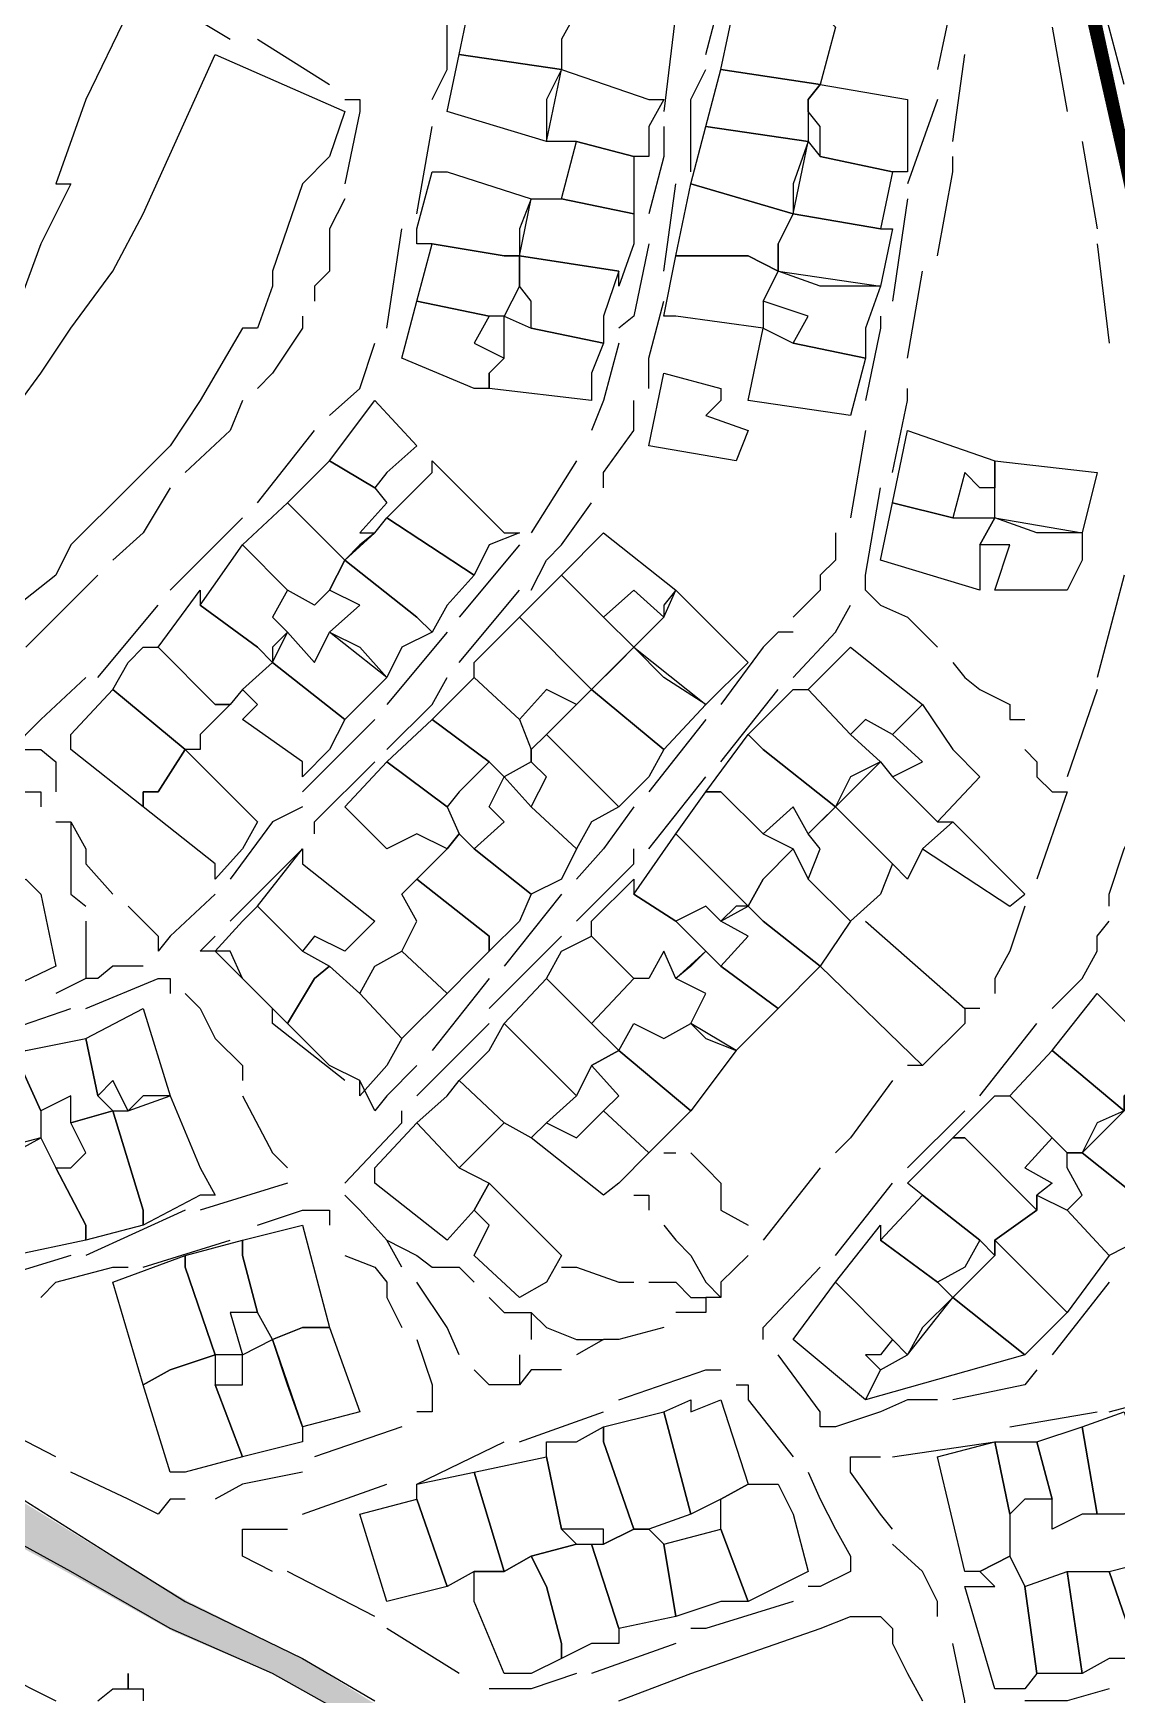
# Model space of a CAD drawing. Header units: millimetres. Extents: x -3588 to 75209, y -3737 to 38254.
# Drawn here: x 5623.1 to 5724.7, y 5169.8 to 5325.6 of the extents above; entities that cross this region are included whole.
import ezdxf

# ---------------------------------------------------------------- set-up
doc = ezdxf.new("R2010")
doc.units = ezdxf.units.MM
doc.layers.add('H', color=250, linetype='Continuous')
doc.layers.add('P', color=253, linetype='Continuous')

msp = doc.modelspace()

# ---------------------------------------------------------------- hatches: boundary and pattern name
at = {"layer": 'H', "linetype": 'Continuous'}
msp.add_hatch(color=256, dxfattribs=at).paths.add_polyline_path([(5645.514, 5171.788), (5636.2, 5175.741), (5626.597, 5181.102), (5611.65, 5189.28), (5600.911, 5196.065), (5592.734, 5200.29), (5583.419, 5205.652), (5572.409, 5212.437), (5565.623, 5216.39), (5558.854, 5219.207), (5552.084, 5223.16), (5552.084, 5224.568), (5552.084, 5225.976), (5553.492, 5225.976), (5563.095, 5220.615), (5572.409, 5214.966), (5575.225, 5213.845), (5583.419, 5208.196), (5591.325, 5204.243), (5602.32, 5198.882), (5611.65, 5193.521), (5619.828, 5189.28), (5630.838, 5182.51), (5637.608, 5178.557), (5648.346, 5173.196), (5655.116, 5168.955), (5661.886, 5165.002), (5676.849, 5156.824), (5683.619, 5151.463), (5688.996, 5148.63), (5692.949, 5144.677), (5698.582, 5141.861), (5706.488, 5139.316), (5714.682, 5135.091), (5721.451, 5133.667), (5722.86, 5133.667), (5728.221, 5131.138), (5735.007, 5129.714), (5741.776, 5128.306), (5752.787, 5125.777), (5766.342, 5122.944), (5779.881, 5120.128), (5781.017, 5118.991), (5781.017, 5117.583), (5778.473, 5117.583), (5756.74, 5121.536), (5748.546, 5124.353), (5741.776, 5125.777), (5735.007, 5125.777), (5726.813, 5128.306), (5720.043, 5131.138), (5714.682, 5133.667), (5709.321, 5135.091), (5702.535, 5137.908), (5695.765, 5141.861), (5688.996, 5146.102), (5678.257, 5152.871), (5665.838, 5159.641), (5660.477, 5162.185), (5655.116, 5166.426), (5645.514, 5171.788), (5645.514, 5171.788)])

# ---------------------------------------------------------------- linework, layer by layer
at = {"layer": 'P', "const_width": 1.2}
for points in [[(5602.048, 5445.595), (5603.456, 5438.826), (5604.864, 5434.585), (5606.273, 5432.056), (5608.817, 5427.815), (5613.058, 5423.862), (5615.587, 5421.045), (5618.419, 5417.093), (5622.372, 5415.684), (5625.189, 5414.26), (5629.142, 5415.684), (5637.336, 5417.093), (5648.346, 5419.909), (5660.477, 5422.454), (5696.886, 5430.648), (5696.886, 5432.056), (5699.718, 5432.056), (5699.718, 5430.648), (5699.718, 5427.815), (5725.404, 5314.061), (5768.87, 5117.583), (5737.535, 5125.777), (5688.996, 5147.51), (5667.247, 5055.201)], [(5768.87, 5117.583), (5725.404, 5314.061), (5699.718, 5432.056)]]:
    msp.add_lwpolyline(points, dxfattribs=at)
at = {"layer": 'P'}
for points in [[(5621.236, 5331.841), (5631.975, 5327.6), (5628.022, 5319.422)], [(5686.163, 5323.647), (5687.572, 5329.024), (5687.572, 5331.841)], [(5672.624, 5325.071), (5672.624, 5322.239), (5663.022, 5323.647), (5664.43, 5330.432), (5667.247, 5329.024), (5674.032, 5327.6), (5672.624, 5325.071)], [(5709.321, 5330.432), (5709.321, 5329.024), (5707.896, 5322.239)], [(5725.404, 5320.83), (5722.86, 5330.432)], [(5634.791, 5329.024), (5637.336, 5327.6), (5641.561, 5325.071)], [(5696.886, 5327.6), (5698.31, 5326.191), (5696.886, 5320.83), (5687.572, 5322.239), (5688.996, 5329.024), (5696.886, 5327.6)], [(5660.477, 5319.422), (5661.886, 5322.239), (5661.886, 5327.6)], [(5683.347, 5327.6), (5682.21, 5318.286)], [(5644.105, 5325.071), (5650.875, 5320.83)], [(5718.635, 5326.191), (5720.043, 5318.286)], [(5619.828, 5288.375), (5623.781, 5293.736), (5626.597, 5297.961), (5630.55, 5303.322), (5633.383, 5308.699), (5640.153, 5323.647), (5652.299, 5318.286), (5650.875, 5314.061)], [(5671.2, 5319.422), (5671.2, 5315.469), (5661.886, 5318.286), (5663.022, 5323.647), (5672.624, 5322.239), (5671.2, 5319.422)], [(5709.321, 5315.469), (5710.441, 5323.647)], [(5680.802, 5316.877), (5680.802, 5314.061), (5679.394, 5314.061), (5674.032, 5315.469), (5671.2, 5315.469), (5672.624, 5322.239), (5680.802, 5319.422), (5682.21, 5319.422), (5680.802, 5316.877)], [(5684.755, 5312.636), (5684.755, 5319.422), (5686.163, 5322.239)], [(5695.765, 5319.422), (5695.765, 5318.286), (5695.765, 5315.469), (5686.163, 5316.877), (5687.572, 5322.239), (5696.886, 5320.83), (5695.765, 5319.422)], [(5695.765, 5319.422), (5696.886, 5320.83), (5705.08, 5319.422), (5705.08, 5312.636), (5703.671, 5312.636), (5696.886, 5314.061), (5696.886, 5316.877), (5695.765, 5318.286), (5695.765, 5319.422)], [(5628.022, 5319.422), (5625.189, 5311.516), (5626.597, 5311.516), (5623.781, 5305.867), (5619.828, 5295.144)], [(5652.299, 5319.422), (5653.708, 5319.422), (5653.708, 5318.286), (5652.299, 5311.516)], [(5707.896, 5319.422), (5705.08, 5311.516)], [(5659.069, 5308.699), (5660.477, 5316.877)], [(5682.21, 5316.877), (5682.21, 5314.061), (5680.802, 5308.699)], [(5694.357, 5311.516), (5694.357, 5308.699), (5684.755, 5311.516), (5686.163, 5316.877), (5695.765, 5315.469), (5694.357, 5311.516)], [(5679.394, 5311.516), (5679.394, 5308.699), (5672.624, 5310.108), (5674.032, 5315.469), (5679.394, 5314.061), (5679.394, 5311.516)], [(5696.886, 5314.061), (5703.671, 5312.636), (5702.535, 5307.275), (5694.357, 5308.699), (5695.765, 5315.469), (5696.886, 5314.061)], [(5721.451, 5315.469), (5722.86, 5307.275)], [(5650.875, 5314.061), (5648.346, 5311.516), (5645.514, 5303.322), (5645.514, 5301.914), (5644.105, 5297.961), (5642.697, 5297.961), (5638.744, 5291.191), (5635.912, 5286.95), (5631.975, 5282.997), (5626.597, 5277.636), (5625.189, 5274.82), (5618.419, 5269.458)], [(5707.896, 5304.747), (5709.321, 5312.636), (5709.321, 5314.061)], [(5668.671, 5307.275), (5668.671, 5304.747), (5667.247, 5304.747), (5660.477, 5305.867), (5659.069, 5305.867), (5659.069, 5307.275), (5660.477, 5312.636), (5661.886, 5312.636), (5669.791, 5310.108), (5668.671, 5307.275)], [(5682.21, 5303.322), (5683.347, 5311.516)], [(5684.755, 5304.747), (5683.347, 5304.747), (5684.755, 5311.516), (5694.357, 5308.699), (5692.949, 5305.867), (5692.949, 5303.322), (5690.116, 5304.747), (5684.755, 5304.747)], [(5652.299, 5310.108), (5650.875, 5307.275), (5650.875, 5303.322), (5649.467, 5301.914), (5649.467, 5300.506)], [(5679.394, 5305.867), (5677.985, 5301.914), (5677.985, 5303.322), (5668.671, 5304.747), (5669.791, 5310.108), (5672.624, 5310.108), (5679.394, 5308.699), (5679.394, 5305.867)], [(5705.08, 5310.108), (5703.671, 5300.506)], [(5696.886, 5301.914), (5692.949, 5303.322), (5692.949, 5305.867), (5694.357, 5308.699), (5702.535, 5307.275), (5703.671, 5307.275), (5702.535, 5301.914), (5696.886, 5301.914)], [(5656.236, 5297.961), (5657.661, 5307.275)], [(5668.671, 5301.914), (5667.247, 5299.097), (5665.838, 5299.097), (5659.069, 5300.506), (5660.477, 5305.867), (5667.247, 5304.747), (5668.671, 5304.747), (5668.671, 5301.914)], [(5676.561, 5299.097), (5676.561, 5296.553), (5669.791, 5297.961), (5669.791, 5300.506), (5668.671, 5301.914), (5668.671, 5304.747), (5677.985, 5303.322), (5676.561, 5299.097)], [(5680.802, 5305.867), (5679.394, 5299.097), (5677.985, 5297.961)], [(5691.524, 5299.097), (5691.524, 5297.961), (5683.347, 5299.097), (5682.21, 5299.097), (5683.347, 5304.747), (5684.755, 5304.747), (5690.116, 5304.747), (5692.949, 5303.322), (5691.524, 5300.506), (5691.524, 5299.097)], [(5722.86, 5305.867), (5723.996, 5296.553)], [(5701.127, 5297.961), (5701.127, 5295.144), (5694.357, 5296.553), (5695.765, 5299.097), (5691.524, 5300.506), (5692.949, 5303.322), (5702.535, 5301.914), (5701.127, 5297.961)], [(5705.08, 5295.144), (5706.488, 5303.322)], [(5665.838, 5293.736), (5665.838, 5292.312), (5664.43, 5292.312), (5657.661, 5295.144), (5659.069, 5300.506), (5665.838, 5299.097), (5664.43, 5296.553), (5667.247, 5295.144), (5665.838, 5293.736)], [(5680.802, 5292.312), (5680.802, 5295.144), (5682.21, 5300.506)], [(5648.346, 5299.097), (5648.346, 5297.961), (5645.514, 5293.736), (5644.105, 5292.312)], [(5675.441, 5293.736), (5675.441, 5291.191), (5665.838, 5292.312), (5665.838, 5293.736), (5667.247, 5295.144), (5667.247, 5299.097), (5669.791, 5297.961), (5676.561, 5296.553), (5675.441, 5293.736)], [(5702.535, 5299.097), (5702.535, 5297.961), (5701.127, 5291.191)], [(5694.357, 5296.553), (5701.127, 5295.144), (5699.718, 5289.783), (5690.116, 5291.191), (5691.524, 5297.961), (5694.357, 5296.553)], [(5650.875, 5289.783), (5653.708, 5292.312), (5655.116, 5296.553)], [(5677.985, 5296.553), (5676.561, 5291.191), (5675.441, 5288.375)], [(5687.572, 5291.191), (5686.163, 5289.783), (5690.116, 5288.375), (5688.996, 5285.542), (5680.802, 5286.95), (5682.21, 5293.736), (5687.572, 5292.312), (5687.572, 5291.191)], [(5703.671, 5284.422), (5705.08, 5291.191), (5705.08, 5292.312)], [(5642.697, 5291.191), (5641.561, 5288.375), (5637.336, 5284.422)], [(5656.236, 5284.422), (5655.116, 5282.997), (5650.875, 5285.542), (5655.116, 5291.191), (5659.069, 5286.95), (5656.236, 5284.422)], [(5676.561, 5282.997), (5676.561, 5284.422), (5679.394, 5288.375), (5679.394, 5291.191)], [(5644.105, 5281.589), (5649.467, 5288.375)], [(5701.127, 5288.375), (5699.718, 5280.181)], [(5711.849, 5282.997), (5710.441, 5284.422), (5709.321, 5280.181), (5703.671, 5281.589), (5705.08, 5288.375), (5713.273, 5285.542), (5713.273, 5282.997), (5711.849, 5282.997)], [(5653.708, 5277.636), (5652.299, 5276.228), (5650.875, 5277.636), (5646.922, 5281.589), (5650.875, 5285.542), (5655.116, 5282.997), (5656.236, 5281.589), (5653.708, 5278.772), (5655.116, 5278.772), (5653.708, 5277.636)], [(5665.838, 5277.636), (5664.43, 5274.82), (5656.236, 5280.181), (5660.477, 5284.422), (5660.477, 5285.542), (5667.247, 5278.772), (5668.671, 5278.772), (5665.838, 5277.636)], [(5674.032, 5285.542), (5669.791, 5278.772)], [(5717.21, 5278.772), (5713.273, 5280.181), (5713.273, 5282.997), (5713.273, 5285.542), (5722.86, 5284.422), (5721.451, 5278.772), (5717.21, 5278.772)], [(5635.912, 5282.997), (5633.383, 5278.772), (5630.55, 5276.228)], [(5701.127, 5273.411), (5701.127, 5274.82), (5702.535, 5282.997)], [(5650.875, 5273.411), (5649.467, 5271.987), (5646.922, 5273.411), (5642.697, 5277.636), (5646.922, 5281.589), (5650.875, 5277.636), (5652.299, 5276.228), (5650.875, 5273.411)], [(5669.791, 5273.411), (5671.2, 5276.228), (5672.624, 5277.636), (5675.441, 5281.589)], [(5711.849, 5274.82), (5711.849, 5273.411), (5702.535, 5276.228), (5703.671, 5281.589), (5709.321, 5280.181), (5713.273, 5280.181), (5711.849, 5277.636), (5711.849, 5274.82)], [(5635.912, 5273.411), (5642.697, 5280.181)], [(5661.886, 5271.987), (5660.477, 5269.458), (5659.069, 5270.867), (5652.299, 5276.228), (5655.116, 5278.772), (5656.236, 5280.181), (5664.43, 5274.82), (5661.886, 5271.987)], [(5721.451, 5276.228), (5720.043, 5273.411), (5713.273, 5273.411), (5714.682, 5277.636), (5711.849, 5277.636), (5713.273, 5280.181), (5721.451, 5278.772), (5721.451, 5276.228)], [(5682.21, 5271.987), (5682.21, 5270.867), (5679.394, 5273.411), (5676.561, 5270.867), (5672.624, 5274.82), (5676.561, 5278.772), (5683.347, 5273.411), (5682.21, 5271.987)], [(5698.31, 5278.772), (5698.31, 5276.228), (5696.886, 5274.82), (5696.886, 5273.411), (5694.357, 5270.867)], [(5645.514, 5268.05), (5645.514, 5266.626), (5644.105, 5268.05), (5638.744, 5271.987), (5642.697, 5277.636), (5646.922, 5273.411), (5645.514, 5270.867), (5646.922, 5269.458), (5645.514, 5268.05)], [(5668.671, 5277.636), (5663.022, 5270.867)], [(5629.142, 5274.82), (5625.189, 5270.867), (5622.372, 5268.05)], [(5657.661, 5268.05), (5656.236, 5265.217), (5650.875, 5269.458), (5653.708, 5271.987), (5650.875, 5273.411), (5652.299, 5276.228), (5659.069, 5270.867), (5660.477, 5269.458), (5657.661, 5268.05)], [(5676.561, 5270.867), (5679.394, 5268.05), (5675.441, 5264.097), (5668.671, 5270.867), (5672.624, 5274.82), (5676.561, 5270.867)], [(5725.404, 5274.82), (5722.86, 5265.217)], [(5642.697, 5264.097), (5641.561, 5262.673), (5640.153, 5262.673), (5634.791, 5268.05), (5638.744, 5273.411), (5638.744, 5271.987), (5644.105, 5268.05), (5645.514, 5266.626), (5642.697, 5264.097)], [(5663.022, 5266.626), (5668.671, 5273.411)], [(5682.21, 5265.217), (5679.394, 5268.05), (5682.21, 5270.867), (5683.347, 5273.411), (5690.116, 5266.626), (5686.163, 5262.673), (5682.21, 5265.217)], [(5701.127, 5273.411), (5702.535, 5271.987), (5705.08, 5270.867), (5706.488, 5269.458), (5707.896, 5268.05)], [(5629.142, 5265.217), (5634.791, 5271.987)], [(5694.357, 5265.217), (5698.31, 5269.458), (5699.718, 5271.987)], [(5674.032, 5262.673), (5671.2, 5264.097), (5668.671, 5261.264), (5664.43, 5265.217), (5664.43, 5266.626), (5668.671, 5270.867), (5675.441, 5264.097), (5674.032, 5262.673)], [(5653.708, 5268.05), (5656.236, 5265.217), (5652.299, 5261.264), (5645.514, 5266.626), (5646.922, 5269.458), (5649.467, 5266.626), (5650.875, 5269.458), (5653.708, 5268.05)], [(5661.886, 5269.458), (5656.236, 5262.673)], [(5694.357, 5269.458), (5692.949, 5269.458), (5691.524, 5268.05), (5687.572, 5262.673)], [(5634.791, 5268.05), (5640.153, 5262.673), (5641.561, 5262.673), (5638.744, 5259.856), (5638.744, 5258.448), (5637.336, 5258.448), (5630.55, 5264.097), (5631.975, 5266.626), (5633.383, 5268.05), (5634.791, 5268.05)], [(5677.985, 5266.626), (5679.394, 5268.05), (5686.163, 5262.673), (5682.21, 5258.448), (5675.441, 5264.097), (5677.985, 5266.626)], [(5696.886, 5265.217), (5699.718, 5268.05), (5706.488, 5262.673), (5703.671, 5259.856), (5701.127, 5261.264), (5699.718, 5259.856), (5695.765, 5264.097), (5696.886, 5265.217)], [(5650.875, 5258.448), (5648.346, 5255.903), (5648.346, 5257.312), (5642.697, 5261.264), (5644.105, 5262.673), (5642.697, 5264.097), (5645.514, 5266.626), (5652.299, 5261.264), (5650.875, 5258.448)], [(5709.321, 5266.626), (5710.441, 5265.217), (5711.849, 5264.097), (5714.682, 5262.673), (5714.682, 5261.264), (5716.09, 5261.264)], [(5621.236, 5258.448), (5622.372, 5259.856), (5623.781, 5261.264), (5628.022, 5265.217)], [(5633.383, 5253.087), (5626.597, 5258.448), (5626.597, 5259.856), (5630.55, 5264.097), (5637.336, 5258.448), (5634.791, 5254.495), (5633.383, 5254.495), (5633.383, 5253.087)], [(5656.236, 5258.448), (5660.477, 5262.673), (5661.886, 5265.217)], [(5668.671, 5261.264), (5669.791, 5258.448), (5669.791, 5257.312), (5667.247, 5255.903), (5665.838, 5257.312), (5660.477, 5261.264), (5664.43, 5265.217), (5668.671, 5261.264)], [(5680.802, 5255.903), (5677.985, 5253.087), (5671.2, 5259.856), (5674.032, 5262.673), (5675.441, 5264.097), (5682.21, 5258.448), (5680.802, 5255.903)], [(5687.572, 5257.312), (5692.949, 5264.097)], [(5699.718, 5255.903), (5698.31, 5253.087), (5691.524, 5258.448), (5690.116, 5259.856), (5694.357, 5264.097), (5695.765, 5264.097), (5699.718, 5259.856), (5702.535, 5257.312), (5699.718, 5255.903)], [(5722.86, 5264.097), (5720.043, 5255.903)], [(5709.321, 5258.448), (5711.849, 5255.903), (5707.896, 5251.662), (5703.671, 5255.903), (5706.488, 5257.312), (5703.671, 5259.856), (5706.488, 5262.673), (5709.321, 5258.448)], [(5655.116, 5261.264), (5653.708, 5259.856), (5648.346, 5254.495)], [(5663.022, 5254.495), (5661.886, 5253.087), (5656.236, 5257.312), (5660.477, 5261.264), (5665.838, 5257.312), (5663.022, 5254.495)], [(5686.163, 5261.264), (5680.802, 5254.495)], [(5675.441, 5251.662), (5674.032, 5249.134), (5669.791, 5253.087), (5671.2, 5255.903), (5669.791, 5257.312), (5669.791, 5258.448), (5671.2, 5259.856), (5677.985, 5253.087), (5675.441, 5251.662)], [(5696.886, 5251.662), (5695.765, 5250.542), (5694.357, 5253.087), (5691.524, 5250.542), (5687.572, 5254.495), (5686.163, 5254.495), (5690.116, 5259.856), (5691.524, 5258.448), (5698.31, 5253.087), (5696.886, 5251.662)], [(5621.236, 5258.448), (5623.781, 5258.448), (5625.189, 5257.312), (5625.189, 5255.903), (5625.189, 5254.495)], [(5642.697, 5249.134), (5640.153, 5246.301), (5640.153, 5247.725), (5633.383, 5253.087), (5633.383, 5254.495), (5634.791, 5254.495), (5637.336, 5258.448), (5644.105, 5251.662), (5642.697, 5249.134)], [(5716.09, 5258.448), (5717.21, 5257.312), (5717.21, 5255.903), (5718.635, 5254.495), (5720.043, 5254.495)], [(5649.467, 5250.542), (5649.467, 5251.662), (5655.116, 5257.312)], [(5661.886, 5253.087), (5663.022, 5250.542), (5661.886, 5249.134), (5659.069, 5250.542), (5656.236, 5249.134), (5652.299, 5253.087), (5656.236, 5257.312), (5661.886, 5253.087)], [(5706.488, 5249.134), (5705.08, 5246.301), (5703.671, 5247.725), (5698.31, 5253.087), (5702.535, 5257.312), (5703.671, 5255.903), (5707.896, 5251.662), (5709.321, 5251.662), (5706.488, 5249.134)], [(5672.624, 5246.301), (5669.791, 5244.893), (5664.43, 5249.134), (5667.247, 5251.662), (5665.838, 5253.087), (5667.247, 5255.903), (5669.791, 5253.087), (5674.032, 5249.134), (5672.624, 5246.301)], [(5680.802, 5249.134), (5686.163, 5255.903)], [(5621.236, 5254.495), (5622.372, 5254.495), (5623.781, 5254.495), (5623.781, 5253.087)], [(5648.346, 5253.087), (5645.514, 5251.662), (5641.561, 5246.301)], [(5679.394, 5253.087), (5676.561, 5249.134), (5674.032, 5246.301)], [(5683.347, 5250.542), (5686.163, 5254.495), (5687.572, 5254.495), (5691.524, 5250.542), (5694.357, 5249.134), (5691.524, 5246.301), (5690.116, 5243.772), (5683.347, 5250.542)], [(5702.535, 5244.893), (5699.718, 5242.348), (5695.765, 5246.301), (5696.886, 5249.134), (5695.765, 5250.542), (5698.31, 5253.087), (5703.671, 5247.725), (5702.535, 5244.893)], [(5720.043, 5254.495), (5717.21, 5246.301)], [(5625.189, 5251.662), (5626.597, 5251.662)], [(5626.597, 5251.662), (5626.597, 5250.542), (5626.597, 5247.725), (5626.597, 5246.301), (5626.597, 5244.893), (5628.022, 5243.772)], [(5626.597, 5251.662), (5628.022, 5249.134), (5628.022, 5247.725), (5630.55, 5244.893)], [(5706.488, 5249.134), (5714.682, 5243.772), (5716.09, 5244.893), (5709.321, 5251.662)], [(5723.996, 5243.772), (5723.996, 5244.893), (5725.404, 5249.134), (5726.813, 5251.662)], [(5668.671, 5242.348), (5665.838, 5239.531), (5665.838, 5240.94), (5659.069, 5246.301), (5661.886, 5249.134), (5663.022, 5250.542), (5664.43, 5249.134), (5669.791, 5244.893), (5668.671, 5242.348)], [(5688.996, 5243.772), (5687.572, 5242.348), (5686.163, 5243.772), (5683.347, 5242.348), (5679.394, 5244.893), (5683.347, 5250.542), (5690.116, 5243.772), (5688.996, 5243.772)], [(5641.561, 5242.348), (5648.346, 5249.134)], [(5653.708, 5240.94), (5652.299, 5239.531), (5649.467, 5240.94), (5648.346, 5239.531), (5644.105, 5243.772), (5648.346, 5249.134), (5648.346, 5247.725), (5655.116, 5242.348), (5653.708, 5240.94)], [(5674.032, 5242.348), (5679.394, 5247.725), (5679.394, 5249.134)], [(5695.765, 5246.301), (5699.718, 5242.348), (5696.886, 5238.123), (5691.524, 5242.348), (5690.116, 5243.772), (5691.524, 5246.301), (5694.357, 5249.134), (5695.765, 5246.301)], [(5619.828, 5242.348), (5621.236, 5242.348), (5619.828, 5244.893), (5622.372, 5246.301), (5623.781, 5244.893), (5625.189, 5238.123), (5619.828, 5235.578), (5618.419, 5242.348), (5619.828, 5242.348)], [(5664.43, 5238.123), (5661.886, 5235.578), (5657.661, 5239.531), (5659.069, 5242.348), (5657.661, 5244.893), (5659.069, 5246.301), (5665.838, 5240.94), (5665.838, 5239.531), (5664.43, 5238.123)], [(5684.755, 5238.123), (5683.347, 5236.987), (5682.21, 5239.531), (5680.802, 5236.987), (5679.394, 5236.987), (5675.441, 5240.94), (5675.441, 5242.348), (5679.394, 5246.301), (5679.394, 5244.893), (5683.347, 5242.348), (5686.163, 5239.531), (5684.755, 5238.123)], [(5631.975, 5243.772), (5633.383, 5242.348), (5634.791, 5240.94), (5634.791, 5239.531)], [(5640.153, 5244.893), (5635.912, 5240.94), (5634.791, 5239.531)], [(5649.467, 5236.987), (5646.922, 5232.762), (5642.697, 5236.987), (5641.561, 5239.531), (5640.153, 5239.531), (5642.697, 5242.348), (5644.105, 5243.772), (5648.346, 5239.531), (5650.875, 5238.123), (5649.467, 5236.987)], [(5672.624, 5244.893), (5667.247, 5238.123)], [(5692.949, 5234.17), (5687.572, 5238.123), (5690.116, 5240.94), (5687.572, 5242.348), (5690.116, 5243.772), (5691.524, 5242.348), (5696.886, 5238.123), (5692.949, 5234.17)], [(5716.09, 5243.772), (5714.682, 5239.531), (5713.273, 5236.987), (5713.273, 5235.578)], [(5628.022, 5242.348), (5628.022, 5239.531), (5628.022, 5238.123), (5628.022, 5236.987)], [(5701.127, 5242.348), (5710.441, 5234.17)], [(5718.635, 5234.17), (5720.043, 5235.578), (5721.451, 5236.987), (5722.86, 5239.531), (5722.86, 5240.94), (5723.996, 5242.348)], [(5644.105, 5235.578), (5640.153, 5239.531), (5638.744, 5239.531), (5640.153, 5240.94)], [(5665.838, 5234.17), (5672.624, 5240.94)], [(5672.624, 5239.531), (5675.441, 5240.94), (5679.394, 5236.987), (5675.441, 5232.762), (5671.2, 5236.987), (5672.624, 5239.531)], [(5655.116, 5238.123), (5657.661, 5239.531), (5661.886, 5235.578), (5657.661, 5231.337), (5653.708, 5235.578), (5655.116, 5238.123)], [(5687.572, 5238.123), (5692.949, 5234.17), (5688.996, 5230.217), (5684.755, 5232.762), (5686.163, 5235.578), (5683.347, 5236.987), (5686.163, 5239.531), (5687.572, 5238.123)], [(5633.383, 5238.123), (5631.975, 5238.123), (5630.55, 5238.123), (5629.142, 5236.987), (5628.022, 5236.987), (5625.189, 5235.578)], [(5656.236, 5228.809), (5653.708, 5225.976), (5653.708, 5227.401), (5650.875, 5228.809), (5646.922, 5232.762), (5649.467, 5236.987), (5650.875, 5238.123), (5653.708, 5235.578), (5657.661, 5231.337), (5656.236, 5228.809)], [(5696.886, 5238.123), (5706.488, 5228.809)], [(5628.022, 5234.17), (5634.791, 5236.987), (5635.912, 5236.987), (5635.912, 5235.578)], [(5665.838, 5236.987), (5660.477, 5230.217)], [(5675.441, 5232.762), (5677.985, 5230.217), (5675.441, 5228.809), (5674.032, 5225.976), (5667.247, 5232.762), (5671.2, 5236.987), (5675.441, 5232.762)], [(5637.336, 5235.578), (5638.744, 5234.17), (5640.153, 5231.337), (5642.697, 5228.809), (5642.697, 5227.401)], [(5726.813, 5227.401), (5725.404, 5225.976), (5725.404, 5224.568), (5718.635, 5230.217), (5722.86, 5235.578), (5729.645, 5228.809), (5726.813, 5227.401)], [(5618.419, 5231.337), (5626.597, 5234.17)], [(5633.383, 5225.976), (5631.975, 5224.568), (5630.55, 5227.401), (5629.142, 5225.976), (5628.022, 5231.337), (5633.383, 5234.17), (5635.912, 5225.976), (5633.383, 5225.976)], [(5652.299, 5227.401), (5645.514, 5232.762), (5645.514, 5234.17)], [(5659.069, 5225.976), (5665.838, 5232.762)], [(5665.838, 5230.217), (5667.247, 5232.762), (5674.032, 5225.976), (5671.2, 5223.448), (5669.791, 5222.023), (5667.247, 5223.448), (5663.022, 5227.401), (5665.838, 5230.217)], [(5686.163, 5231.337), (5688.996, 5230.217), (5684.755, 5224.568), (5677.985, 5230.217), (5679.394, 5232.762), (5682.21, 5231.337), (5684.755, 5232.762), (5686.163, 5231.337)], [(5711.849, 5234.17), (5710.441, 5234.17), (5710.441, 5232.762), (5706.488, 5228.809), (5705.08, 5228.809)], [(5711.849, 5225.976), (5717.21, 5232.762)], [(5615.587, 5228.809), (5621.236, 5231.337), (5621.236, 5230.217), (5623.781, 5224.568), (5623.781, 5222.023), (5618.419, 5220.615), (5615.587, 5228.809)], [(5629.142, 5225.976), (5630.55, 5224.568), (5626.597, 5223.448), (5626.597, 5225.976), (5623.781, 5224.568), (5621.236, 5230.217), (5622.372, 5230.217), (5628.022, 5231.337), (5629.142, 5225.976)], [(5682.21, 5222.023), (5680.802, 5220.615), (5676.561, 5224.568), (5677.985, 5225.976), (5675.441, 5228.809), (5677.985, 5230.217), (5684.755, 5224.568), (5682.21, 5222.023)], [(5722.86, 5223.448), (5721.451, 5220.615), (5720.043, 5220.615), (5718.635, 5222.023), (5714.682, 5225.976), (5718.635, 5230.217), (5725.404, 5224.568), (5722.86, 5223.448)], [(5659.069, 5228.809), (5656.236, 5225.976), (5655.116, 5224.568), (5653.708, 5227.401)], [(5661.886, 5225.976), (5663.022, 5227.401), (5667.247, 5223.448), (5663.022, 5219.207), (5659.069, 5223.448), (5661.886, 5225.976)], [(5703.671, 5227.401), (5699.718, 5222.023), (5698.31, 5220.615)], [(5630.55, 5224.568), (5631.975, 5224.568), (5635.912, 5225.976), (5638.744, 5219.207), (5640.153, 5216.662), (5638.744, 5216.662), (5633.383, 5213.845), (5633.383, 5215.254), (5630.55, 5224.568)], [(5642.697, 5225.976), (5645.514, 5220.615), (5646.922, 5219.207)], [(5717.21, 5216.662), (5717.21, 5215.254), (5710.441, 5222.023), (5709.321, 5222.023), (5713.273, 5225.976), (5714.682, 5225.976), (5718.635, 5222.023), (5716.09, 5219.207), (5718.635, 5217.798), (5717.21, 5216.662)], [(5730.766, 5217.798), (5728.221, 5215.254), (5721.451, 5220.615), (5725.404, 5224.568), (5725.404, 5225.976), (5732.174, 5219.207), (5730.766, 5217.798)], [(5626.597, 5219.207), (5628.022, 5220.615), (5626.597, 5223.448), (5630.55, 5224.568), (5633.383, 5215.254), (5633.383, 5213.845), (5628.022, 5212.437), (5628.022, 5213.845), (5625.189, 5219.207), (5626.597, 5219.207)], [(5652.299, 5217.798), (5657.661, 5223.448), (5657.661, 5224.568)], [(5661.886, 5212.437), (5655.116, 5217.798), (5655.116, 5219.207), (5659.069, 5223.448), (5663.022, 5219.207), (5665.838, 5217.798), (5664.43, 5215.254), (5661.886, 5212.437)], [(5677.985, 5217.798), (5676.561, 5216.662), (5669.791, 5222.023), (5671.2, 5223.448), (5674.032, 5222.023), (5676.561, 5224.568), (5680.802, 5220.615), (5677.985, 5217.798)], [(5705.08, 5219.207), (5710.441, 5224.568)], [(5621.236, 5220.615), (5623.781, 5222.023), (5625.189, 5219.207), (5628.022, 5213.845), (5628.022, 5212.437), (5621.236, 5211.013), (5618.419, 5220.615), (5621.236, 5220.615)], [(5713.273, 5211.013), (5711.849, 5212.437), (5706.488, 5216.662), (5705.08, 5217.798), (5709.321, 5222.023), (5710.441, 5222.023), (5717.21, 5215.254), (5713.273, 5212.437), (5713.273, 5211.013)], [(5682.21, 5220.615), (5683.347, 5220.615)], [(5684.755, 5220.615), (5686.163, 5219.207), (5687.572, 5217.798), (5687.572, 5216.662), (5687.572, 5215.254), (5690.116, 5213.845)], [(5726.813, 5212.437), (5723.996, 5211.013), (5720.043, 5215.254), (5721.451, 5216.662), (5720.043, 5219.207), (5720.043, 5220.615), (5721.451, 5220.615), (5728.221, 5215.254), (5726.813, 5212.437)], [(5696.886, 5219.207), (5691.524, 5212.437)], [(5646.922, 5217.798), (5638.744, 5215.254)], [(5671.2, 5208.484), (5668.671, 5207.076), (5664.43, 5211.013), (5665.838, 5213.845), (5664.43, 5215.254), (5665.838, 5217.798), (5672.624, 5211.013), (5671.2, 5208.484)], [(5698.31, 5211.013), (5703.671, 5217.798)], [(5657.661, 5209.893), (5656.236, 5212.437), (5653.708, 5215.254), (5652.299, 5216.662)], [(5679.394, 5216.662), (5680.802, 5216.662), (5680.802, 5215.254)], [(5710.441, 5209.893), (5707.896, 5208.484), (5702.535, 5212.437), (5706.488, 5216.662), (5711.849, 5212.437), (5710.441, 5209.893)], [(5720.043, 5215.254), (5723.996, 5211.013), (5720.043, 5205.652), (5713.273, 5212.437), (5717.21, 5215.254), (5717.21, 5216.662), (5720.043, 5215.254)], [(5637.336, 5215.254), (5628.022, 5211.013)], [(5644.105, 5213.845), (5648.346, 5215.254), (5649.467, 5215.254), (5650.875, 5215.254), (5650.875, 5213.845)], [(5648.346, 5204.243), (5645.514, 5203.123), (5644.105, 5205.652), (5642.697, 5211.013), (5642.697, 5212.437), (5648.346, 5213.845), (5650.875, 5204.243), (5648.346, 5204.243)], [(5682.21, 5213.845), (5683.347, 5212.437), (5684.755, 5211.013), (5686.163, 5208.484), (5687.572, 5207.076)], [(5706.488, 5204.243), (5705.08, 5201.699), (5703.671, 5203.123), (5698.31, 5208.484), (5702.535, 5213.845), (5702.535, 5212.437), (5707.896, 5208.484), (5709.321, 5207.076), (5706.488, 5204.243)], [(5626.597, 5211.013), (5618.419, 5208.484)], [(5633.383, 5198.882), (5630.55, 5208.484), (5637.336, 5211.013), (5637.336, 5209.893), (5640.153, 5201.699), (5635.912, 5200.29), (5633.383, 5198.882)], [(5633.383, 5209.893), (5641.561, 5212.437)], [(5637.336, 5209.893), (5637.336, 5211.013), (5642.697, 5212.437), (5642.697, 5211.013), (5644.105, 5205.652), (5641.561, 5205.652), (5642.697, 5201.699), (5640.153, 5201.699), (5637.336, 5209.893)], [(5652.299, 5211.013), (5655.116, 5209.893), (5656.236, 5208.484), (5656.236, 5207.076), (5657.661, 5204.243)], [(5656.236, 5212.437), (5659.069, 5211.013), (5660.477, 5209.893), (5663.022, 5209.893), (5664.43, 5208.484)], [(5690.116, 5211.013), (5687.572, 5208.484), (5687.572, 5207.076), (5686.163, 5207.076), (5686.163, 5205.652), (5683.347, 5205.652)], [(5718.635, 5204.243), (5716.09, 5201.699), (5709.321, 5207.076), (5713.273, 5211.013), (5713.273, 5212.437), (5720.043, 5205.652), (5718.635, 5204.243)], [(5623.781, 5207.076), (5625.189, 5208.484), (5630.55, 5209.893), (5631.975, 5209.893)], [(5672.624, 5209.893), (5674.032, 5209.893), (5677.985, 5208.484), (5679.394, 5208.484)], [(5691.524, 5203.123), (5691.524, 5204.243), (5696.886, 5209.893)], [(5663.022, 5201.699), (5661.886, 5204.243), (5659.069, 5208.484)], [(5680.802, 5208.484), (5682.21, 5208.484), (5683.347, 5208.484), (5684.755, 5207.076), (5686.163, 5207.076)], [(5702.535, 5201.699), (5701.127, 5201.699), (5702.535, 5200.29), (5701.127, 5197.474), (5694.357, 5203.123), (5698.31, 5208.484), (5703.671, 5203.123), (5702.535, 5201.699)], [(5723.996, 5208.484), (5718.635, 5201.699)], [(5665.838, 5207.076), (5667.247, 5205.652), (5669.791, 5205.652)], [(5716.09, 5201.699), (5701.127, 5197.474), (5702.535, 5200.29), (5705.08, 5201.699), (5709.321, 5207.076), (5716.09, 5201.699)], [(5669.791, 5205.652), (5671.2, 5204.243), (5674.032, 5203.123), (5675.441, 5203.123), (5676.561, 5203.123)], [(5669.791, 5205.652), (5669.791, 5204.243), (5669.791, 5203.123)], [(5642.697, 5192.112), (5640.153, 5198.882), (5642.697, 5198.882), (5642.697, 5201.699), (5645.514, 5203.123), (5648.346, 5194.929), (5648.346, 5193.521), (5642.697, 5192.112)], [(5646.922, 5198.882), (5645.514, 5203.123), (5648.346, 5204.243), (5650.875, 5204.243), (5653.708, 5196.337), (5648.346, 5194.929), (5646.922, 5198.882)], [(5659.069, 5203.123), (5660.477, 5198.882), (5660.477, 5197.474), (5660.477, 5196.337), (5659.069, 5196.337)], [(5682.21, 5204.243), (5677.985, 5203.123), (5676.561, 5203.123), (5674.032, 5201.699)], [(5635.912, 5190.688), (5633.383, 5198.882), (5635.912, 5200.29), (5640.153, 5201.699), (5640.153, 5198.882), (5642.697, 5192.112), (5637.336, 5190.688), (5635.912, 5190.688)], [(5668.671, 5201.699), (5668.671, 5200.29), (5668.671, 5198.882)], [(5698.31, 5194.929), (5696.886, 5194.929), (5696.886, 5196.337), (5692.949, 5201.699)], [(5672.624, 5200.29), (5669.791, 5200.29), (5668.671, 5198.882), (5665.838, 5198.882), (5664.43, 5200.29)], [(5677.985, 5197.474), (5686.163, 5200.29), (5687.572, 5200.29)], [(5717.21, 5200.29), (5716.09, 5198.882), (5709.321, 5197.474)], [(5688.996, 5198.882), (5690.116, 5198.882), (5690.116, 5197.474), (5694.357, 5192.112)], [(5723.996, 5196.337), (5733.598, 5198.882)], [(5682.21, 5196.337), (5684.755, 5197.474), (5684.755, 5196.337), (5687.572, 5197.474), (5690.116, 5189.568), (5687.572, 5188.159), (5684.755, 5186.751), (5682.21, 5196.337)], [(5707.896, 5197.474), (5705.08, 5197.474), (5702.535, 5196.337), (5698.31, 5194.929)], [(5625.189, 5192.112), (5617.011, 5196.337)], [(5668.671, 5193.521), (5676.561, 5196.337)], [(5680.802, 5185.327), (5679.394, 5185.327), (5676.561, 5193.521), (5676.561, 5194.929), (5682.21, 5196.337), (5684.755, 5186.751), (5680.802, 5185.327)], [(5714.682, 5194.929), (5722.86, 5196.337)], [(5725.404, 5186.751), (5722.86, 5186.751), (5721.451, 5194.929), (5725.404, 5196.337), (5728.221, 5188.159), (5725.404, 5186.751)], [(5657.661, 5194.929), (5649.467, 5192.112)], [(5674.032, 5193.521), (5676.561, 5194.929), (5676.561, 5193.521), (5679.394, 5185.327), (5676.561, 5183.918), (5676.561, 5185.327), (5672.624, 5185.327), (5671.2, 5192.112), (5671.2, 5193.521), (5674.032, 5193.521)], [(5721.451, 5186.751), (5718.635, 5185.327), (5718.635, 5188.159), (5717.21, 5193.521), (5721.451, 5194.929), (5722.86, 5186.751), (5721.451, 5186.751)], [(5659.069, 5189.568), (5667.247, 5193.521)], [(5703.671, 5192.112), (5713.273, 5193.521)], [(5714.682, 5186.751), (5714.682, 5182.798), (5711.849, 5181.374), (5710.441, 5181.374), (5707.896, 5192.112), (5713.273, 5193.521), (5714.682, 5186.751)], [(5716.09, 5188.159), (5714.682, 5186.751), (5713.273, 5193.521), (5717.21, 5193.521), (5718.635, 5188.159), (5716.09, 5188.159)], [(5634.791, 5186.751), (5631.975, 5188.159), (5626.597, 5190.688)], [(5648.346, 5190.688), (5642.697, 5189.568), (5640.153, 5188.159)], [(5659.069, 5188.159), (5659.069, 5189.568), (5664.43, 5190.688), (5667.247, 5181.374), (5664.43, 5181.374), (5661.886, 5179.966), (5659.069, 5188.159)], [(5672.624, 5185.327), (5674.032, 5183.918), (5669.791, 5182.798), (5667.247, 5181.374), (5664.43, 5190.688), (5671.2, 5192.112), (5672.624, 5185.327)], [(5695.765, 5190.688), (5696.886, 5188.159), (5698.31, 5185.327)], [(5703.671, 5185.327), (5702.535, 5186.751), (5699.718, 5190.688), (5699.718, 5192.112), (5702.535, 5192.112)], [(5645.514, 5171.788), (5635.912, 5176.013), (5626.597, 5181.374), (5611.65, 5189.568)], [(5619.828, 5189.568), (5630.55, 5182.798), (5637.336, 5178.557), (5648.346, 5173.196), (5655.116, 5169.243)], [(5648.346, 5186.751), (5656.236, 5189.568)], [(5692.949, 5179.966), (5690.116, 5178.557), (5687.572, 5185.327), (5687.572, 5188.159), (5690.116, 5189.568), (5692.949, 5189.568), (5694.357, 5186.751), (5695.765, 5181.374), (5692.949, 5179.966)], [(5637.336, 5188.159), (5635.912, 5188.159), (5634.791, 5186.751)], [(5653.708, 5186.751), (5659.069, 5188.159), (5661.886, 5179.966), (5656.236, 5178.557), (5653.708, 5186.751)], [(5645.514, 5181.374), (5642.697, 5182.798), (5642.697, 5183.918), (5642.697, 5185.327), (5646.922, 5185.327)], [(5682.21, 5183.918), (5683.347, 5177.149), (5677.985, 5176.013), (5675.441, 5183.918), (5676.561, 5183.918), (5679.394, 5185.327), (5680.802, 5185.327), (5682.21, 5183.918)], [(5687.572, 5178.557), (5683.347, 5177.149), (5682.21, 5183.918), (5687.572, 5185.327), (5690.116, 5178.557), (5687.572, 5178.557)], [(5698.31, 5185.327), (5699.718, 5182.798), (5699.718, 5181.374), (5696.886, 5179.966), (5695.765, 5179.966)], [(5675.441, 5174.604), (5672.624, 5173.196), (5672.624, 5174.604), (5671.2, 5179.966), (5669.791, 5182.798), (5674.032, 5183.918), (5675.441, 5183.918), (5677.985, 5176.013), (5677.985, 5174.604), (5675.441, 5174.604)], [(5707.896, 5177.149), (5707.896, 5178.557), (5706.488, 5181.374), (5703.671, 5183.918)], [(5608.817, 5169.243), (5607.697, 5179.966), (5607.697, 5181.374), (5608.817, 5182.798), (5614.467, 5179.966), (5614.467, 5178.557), (5614.467, 5176.013), (5614.467, 5174.604), (5625.189, 5169.243)], [(5655.116, 5177.149), (5646.922, 5181.374)], [(5669.791, 5171.788), (5667.247, 5171.788), (5664.43, 5178.557), (5664.43, 5181.374), (5667.247, 5181.374), (5669.791, 5182.798), (5671.2, 5179.966), (5672.624, 5174.604), (5672.624, 5173.196), (5669.791, 5171.788)], [(5716.09, 5170.363), (5713.273, 5170.363), (5710.441, 5179.966), (5713.273, 5179.966), (5711.849, 5181.374), (5714.682, 5182.798), (5716.09, 5179.966), (5717.21, 5171.788), (5716.09, 5170.363)], [(5720.043, 5171.788), (5717.21, 5171.788), (5716.09, 5179.966), (5720.043, 5181.374), (5721.451, 5171.788), (5720.043, 5171.788)], [(5723.996, 5173.196), (5721.451, 5171.788), (5720.043, 5181.374), (5723.996, 5181.374), (5726.813, 5173.196), (5723.996, 5173.196)], [(5728.221, 5173.196), (5726.813, 5173.196), (5723.996, 5181.374), (5729.645, 5182.798), (5730.766, 5174.604), (5728.221, 5173.196)], [(5694.357, 5178.557), (5686.163, 5176.013), (5684.755, 5176.013)], [(5677.985, 5169.243), (5684.755, 5171.788), (5696.886, 5176.013), (5699.718, 5177.149), (5701.127, 5177.149), (5702.535, 5177.149), (5703.671, 5176.013), (5703.671, 5174.604), (5705.08, 5171.788), (5706.488, 5169.243)], [(5663.022, 5171.788), (5656.236, 5176.013)], [(5683.347, 5174.604), (5675.441, 5171.788)], [(5711.849, 5167.835), (5710.441, 5167.835), (5710.441, 5169.243), (5709.321, 5174.604)], [(5629.142, 5169.243), (5630.55, 5170.363), (5631.975, 5170.363), (5631.975, 5171.788), (5631.975, 5170.363), (5633.383, 5170.363), (5633.383, 5169.243)], [(5655.116, 5166.426), (5645.514, 5171.788)], [(5674.032, 5171.788), (5669.791, 5170.363), (5668.671, 5170.363), (5667.247, 5170.363), (5665.838, 5170.363)], [(5723.996, 5170.363), (5720.043, 5169.243), (5716.09, 5169.243)]]:
    msp.add_lwpolyline(points, dxfattribs=at)

doc.saveas('drawing.dxf')
